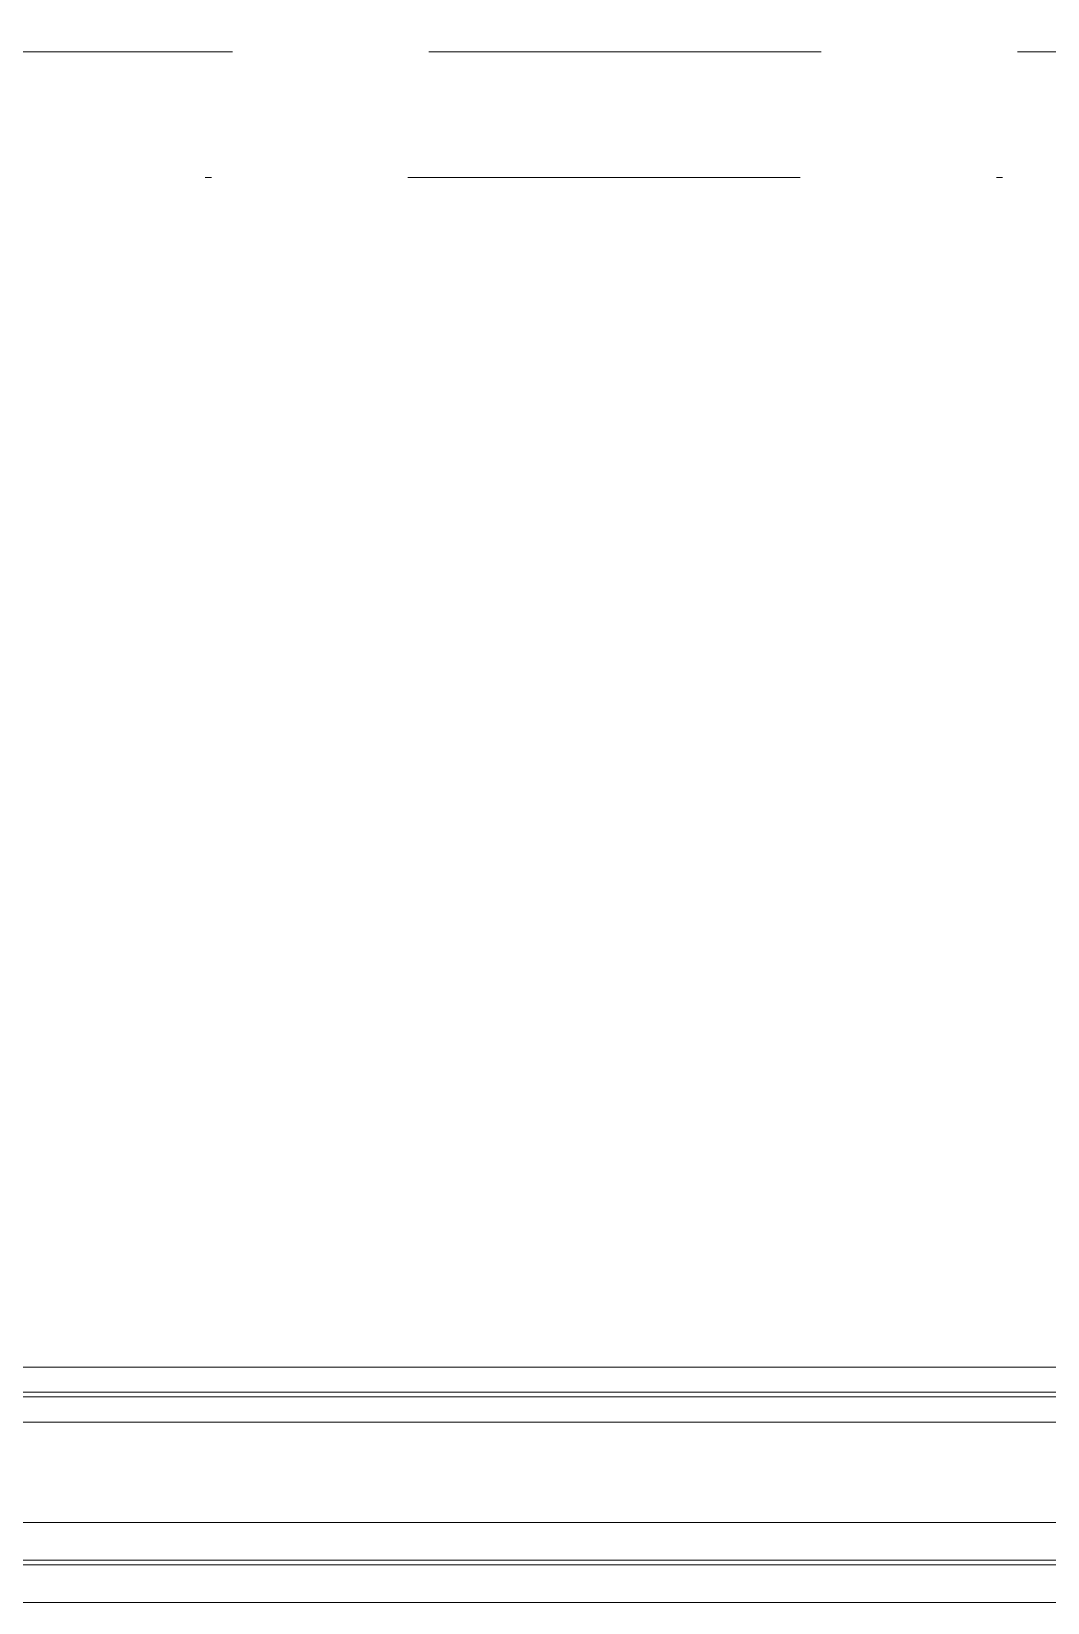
# Model space of a CAD drawing. Extents: x -2050 to 29725, y -1777 to 6820.
# Drawn here: x 9744.71 to 9760.89, y 322.3 to 347.33 of the extents above; entities that cross this region are included whole.
import ezdxf

# ---------------------------------------------------------------- set-up
doc = ezdxf.new("R2010")
doc.units = 0
doc.header["$LTSCALE"] = 25
doc.header["$MEASUREMENT"] = 0
for name, pattern in [('DASHDOT2', [0.5, 0.25, -0.125, 0, -0.125]), ('DOT2', [0.125, 0, -0.125]), ('HIDDEN', [0.375, 0.25, -0.125])]:
    doc.linetypes.add(name, pattern=pattern)
for name, color, linetype, lineweight in [('10', 9, 'Continuous', 9), ('15', 9, 'Continuous', 9), ('20', 9, 'DOT2', 9), ('24', 9, 'DASHDOT2', 9)]:
    doc.layers.add(name, color=color, linetype=linetype, lineweight=lineweight)

# ---------------------------------------------------------------- blocks, each defined once
blk = doc.blocks.new('*U288')
at = {"layer": '15'}
for p, q in [((1.469, -18.947), (32.913, -18.947)), ((1.469, -19.347), (32.913, -19.347)), ((1.469, -19.423), (32.913, -19.423)), ((1.469, -19.823), (32.913, -19.823)), ((1.469, -21.423), (32.913, -21.423)), ((1.469, -22.023), (32.913, -22.023)), ((1.469, -22.099), (32.913, -22.099)), ((1.469, -22.699), (32.913, -22.699))]:
    blk.add_line(p, q, dxfattribs=at)

msp = doc.modelspace()

# ---------------------------------------------------------------- linework, layer by layer
at = {"layer": '20', "linetype": 'HIDDEN', "lineweight": 0}
msp.add_lwpolyline([(9469.784, 347), (9776.059, 347)], dxfattribs=at)
msp.add_arc((10707.5, -149.027), 1144.786, 90, 155.569081, dxfattribs=at)
at = {"layer": '24'}
msp.add_lwpolyline([(6827.5, 345), (11027.5, 345)], dxfattribs=at)

# ---------------------------------------------------------------- block references
at = {"layer": '10'}
msp.add_blockref('*U288', (9734.167, 345), dxfattribs=at)

doc.saveas('drawing.dxf')
